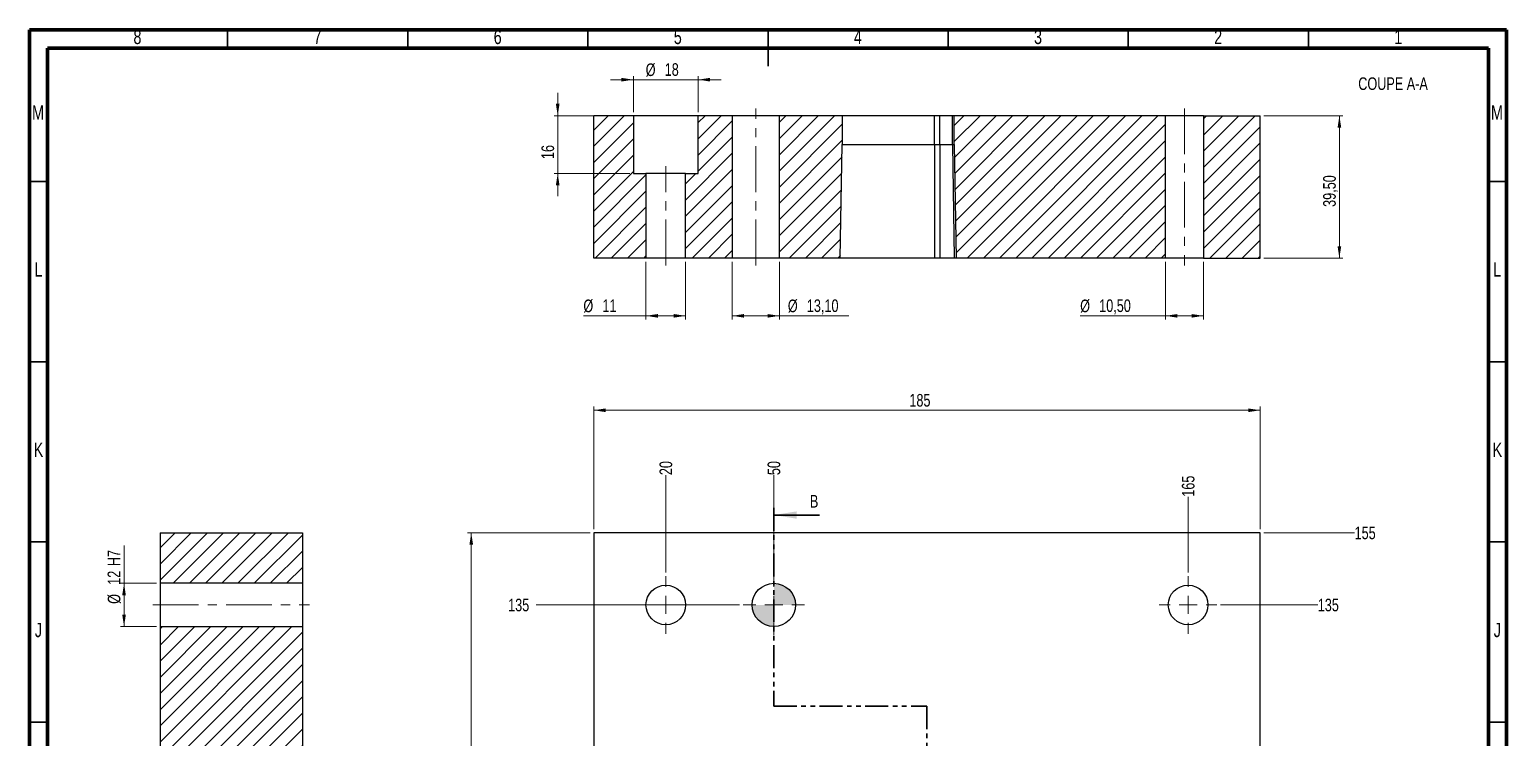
# Model space of a CAD drawing. Header units: millimetres. Extents: x 5 to 415, y 5 to 589.
# Drawn here: x 5 to 415, y 392.8 to 589.1 of the extents above; entities that cross this region are included whole.
import ezdxf

# ---------------------------------------------------------------- set-up
doc = ezdxf.new("R2010")
doc.units = ezdxf.units.MM
doc.linetypes.add('CENTERX2', pattern=[20.32, 12.7, -2.54, 2.54, -2.54])
doc.linetypes.add('PHANTOM', pattern=[12.7, 6.35, -1.27, 1.27, -1.27, 1.27, -1.27])
doc.styles.add('SLDTEXTSTYLE0', font='TXT', dxfattribs={"width": 0.75})
doc.dimstyles.new('SLDDIMSTYLE1', dxfattribs={"dimtxt": 3.5, "dimasz": 3.302, "dimexe": 0, "dimexo": 0.0625, "dimgap": 0.875, "dimtad": 0, "dimtih": 1, "dimtoh": 1, "dimrnd": 1e-09, "dimzin": 12, "dimdsep": 46, "dimtxsty": 'SLDTEXTSTYLE0', "dimblk1": 'NONE', "dimblk2": 'NONE', "dimsah": 1, "dimcen": 0.09, "dimadec": 0, "dimazin": 3, "dimtfac": 1, "dimtofl": 0, "dimtmove": 0, "dimatfit": 3, "dimldrblk": 'NONE', "dimfxl": 1, "dimfrac": 2, "dimtolj": 1, "dimtzin": 12, "dimarcsym": 0})
doc.dimstyles.new('SLDDIMSTYLE3', dxfattribs={"dimtxt": 3.5, "dimasz": 3.302, "dimexe": 0, "dimexo": 0.0625, "dimgap": 0.875, "dimtad": 1, "dimrnd": 1e-09, "dimzin": 12, "dimdsep": 46, "dimtxsty": 'SLDTEXTSTYLE0', "dimsah": 1, "dimcen": 0.09, "dimadec": 0, "dimazin": 3, "dimtfac": 1, "dimtofl": 0, "dimtmove": 0, "dimatfit": 3, "dimfxl": 1, "dimfrac": 2, "dimtolj": 1, "dimtzin": 12, "dimarcsym": 0})
doc.dimstyles.new('SLDDIMSTYLE4', dxfattribs={"dimtxt": 3.5, "dimasz": 3.302, "dimexe": 0, "dimexo": 0.0625, "dimgap": 0.875, "dimtad": 1, "dimrnd": 1e-09, "dimzin": 12, "dimdsep": 46, "dimtxsty": 'SLDTEXTSTYLE0', "dimsah": 1, "dimcen": 0.09, "dimadec": 0, "dimazin": 3, "dimtfac": 1, "dimtmove": 0, "dimatfit": 0, "dimfxl": 1, "dimfrac": 2, "dimtolj": 1, "dimtzin": 12, "dimarcsym": 0})

# ---------------------------------------------------------------- blocks, each defined once
blk = doc.blocks.new('_D_8')
at = {"color": 7, "linetype": 'Continuous', "lineweight": 18}
blk.add_line((202.12, 429.53), (145.62, 429.53), dxfattribs=at)
at = {"color": 7, "linetype": 'Continuous', "lineweight": 18, "insert": (137.86, 431.26), "char_height": 3.5, "attachment_point": 1, "style": 'SLDTEXTSTYLE0'}
blk.add_mtext('135', dxfattribs=at)
blk = doc.blocks.new('_None')
blk = doc.blocks.new('_D_9')
at = {"color": 7, "linetype": 'Continuous', "lineweight": 18}
blk.add_line((335.62, 429.53), (362.62, 429.53), dxfattribs=at)
at = {"color": 7, "linetype": 'Continuous', "lineweight": 18, "insert": (362.62, 431.26), "char_height": 3.5, "attachment_point": 1, "style": 'SLDTEXTSTYLE0'}
blk.add_mtext('135', dxfattribs=at)
blk = doc.blocks.new('_D_10')
at = {"color": 7, "linetype": 'Continuous', "lineweight": 18}
blk.add_line((347.62, 449.53), (372.84, 449.53), dxfattribs=at)
at = {"color": 7, "linetype": 'Continuous', "lineweight": 18, "insert": (372.84, 451.26), "char_height": 3.5, "attachment_point": 1, "style": 'SLDTEXTSTYLE0'}
blk.add_mtext('155', dxfattribs=at)
blk = doc.blocks.new('_D_15')
at = {"color": 7, "linetype": 'Continuous', "lineweight": 18}
blk.add_line((181.62, 438.53), (181.62, 465.53), dxfattribs=at)
at = {"color": 7, "linetype": 'Continuous', "lineweight": 18, "insert": (179.89, 465.53), "char_height": 3.5, "attachment_point": 1, "rotation": 90, "style": 'SLDTEXTSTYLE0'}
blk.add_mtext('20', dxfattribs=at)
blk = doc.blocks.new('_D_18')
at = {"color": 7, "linetype": 'Continuous', "lineweight": 18}
blk.add_line((211.62, 439.03), (211.62, 465.53), dxfattribs=at)
at = {"color": 7, "linetype": 'Continuous', "lineweight": 18, "insert": (209.89, 465.53), "char_height": 3.5, "attachment_point": 1, "rotation": 90, "style": 'SLDTEXTSTYLE0'}
blk.add_mtext('50', dxfattribs=at)
blk = doc.blocks.new('_D_24')
at = {"color": 7, "linetype": 'Continuous', "lineweight": 18}
blk.add_line((326.62, 438.53), (326.62, 459.53), dxfattribs=at)
at = {"color": 7, "linetype": 'Continuous', "lineweight": 18, "insert": (324.89, 459.53), "char_height": 3.5, "attachment_point": 1, "rotation": 90, "style": 'SLDTEXTSTYLE0'}
blk.add_mtext('165', dxfattribs=at)
blk = doc.blocks.new('_D_27')
at = {"color": 7, "linetype": 'Continuous', "lineweight": 18}
for p, q in [((161.62, 450.53), (161.62, 484.53)), ((346.62, 450.53), (346.62, 484.53)), ((346.62, 483.53), (161.62, 483.53))]:
    blk.add_line(p, q, dxfattribs=at)
for points in [[(161.62, 483.53), (164.92, 483.02), (164.92, 484.03)], [(346.62, 483.53), (343.32, 484.03), (343.32, 483.02)]]:
    blk.add_solid(points, dxfattribs=at)
at = {"color": 7, "linetype": 'Continuous', "lineweight": 18, "insert": (249.25, 488.04), "char_height": 3.5, "attachment_point": 1, "style": 'SLDTEXTSTYLE0'}
blk.add_mtext('185', dxfattribs=at)
blk = doc.blocks.new('_D_28')
at = {"color": 7, "linetype": 'Continuous', "lineweight": 18}
for p, q in [((160.62, 449.53), (126.62, 449.53)), ((127.62, 449.53), (127.62, 139.53)), ((160.62, 139.53), (126.62, 139.53))]:
    blk.add_line(p, q, dxfattribs=at)
for points in [[(127.62, 449.53), (127.11, 446.22), (128.13, 446.22)], [(127.62, 139.53), (128.13, 142.83), (127.11, 142.83)]]:
    blk.add_solid(points, dxfattribs=at)
at = {"color": 7, "linetype": 'Continuous', "lineweight": 18, "insert": (123.11, 290.65), "char_height": 3.5, "attachment_point": 1, "rotation": 90, "style": 'SLDTEXTSTYLE0'}
blk.add_mtext('310', dxfattribs=at)
blk = doc.blocks.new('SW_CENTERMARKSYMBOL_5')
at = {"color": 0, "linetype": 'Continuous', "lineweight": 0}
for p, q in [((0, 5), (0, 8)), ((-5, 0), (-8, 0)), ((0, 0), (-2.5, 0)), ((0, 0), (0, 2.5)), ((0, 0), (0, -2.5)), ((0, 0), (2.5, 0)), ((5, 0), (8, 0)), ((0, -5), (0, -8))]:
    blk.add_line(p, q, dxfattribs=at)
blk = doc.blocks.new('SW_CENTERMARKSYMBOL_6')
at = {"color": 0, "linetype": 'Continuous', "lineweight": 0}
for p, q in [((0, 5), (0, 8.5)), ((-5, 0), (-8.5, 0)), ((0, 0), (-2.5, 0)), ((0, 0), (0, 2.5)), ((0, 0), (0, -2.5)), ((0, 0), (2.5, 0)), ((5, 0), (8.5, 0)), ((0, -5), (0, -8.5))]:
    blk.add_line(p, q, dxfattribs=at)
blk = doc.blocks.new('SW_CENTERMARKSYMBOL_7')
at = {"color": 0, "linetype": 'Continuous', "lineweight": 0}
for p, q in [((0, 5), (0, 8)), ((-5, 0), (-8, 0)), ((0, 0), (-2.5, 0)), ((0, 0), (0, 2.5)), ((0, 0), (0, -2.5)), ((0, 0), (2.5, 0)), ((5, 0), (8, 0)), ((0, -5), (0, -8))]:
    blk.add_line(p, q, dxfattribs=at)
blk = doc.blocks.new('SW_DOWELSYMBOL_0')
at = {"linetype": 'Continuous', "lineweight": 0}
h = blk.add_hatch(color=0, dxfattribs=at)
edge = h.paths.add_edge_path(flags=0)
edge.add_arc((0, 0), 6, 0, 90)
edge.add_line((0, 6), (0, 0))
edge.add_line((0, 0), (6, 0))
h = blk.add_hatch(color=0, dxfattribs=at)
edge = h.paths.add_edge_path(flags=0)
edge.add_arc((0, 0), 6, 180, 270)
edge.add_line((0, -6), (0, 0))
edge.add_line((0, 0), (-6, 0))
at = {"color": 0, "linetype": 'Continuous', "lineweight": 0}
blk.add_circle((0, 0), 6, dxfattribs=at)
blk = doc.blocks.new('_D_29')
at = {"color": 7, "linetype": 'Continuous', "lineweight": 18}
for p, q in [((347.62, 565.22), (369.62, 565.22)), ((368.62, 525.72), (368.62, 565.22)), ((347.62, 525.72), (369.62, 525.72))]:
    blk.add_line(p, q, dxfattribs=at)
for points in [[(368.62, 565.22), (368.11, 561.91), (369.13, 561.91)], [(368.62, 525.72), (369.13, 529.02), (368.11, 529.02)]]:
    blk.add_solid(points, dxfattribs=at)
at = {"color": 7, "linetype": 'Continuous', "lineweight": 18, "insert": (364.11, 539.93), "char_height": 3.5, "attachment_point": 1, "rotation": 90, "style": 'SLDTEXTSTYLE0'}
blk.add_mtext('39,50', dxfattribs=at)
blk = doc.blocks.new('_D_30')
at = {"color": 7, "linetype": 'Continuous', "lineweight": 18}
for p, q in [((172.62, 575.22), (166.27, 575.22)), ((172.62, 566.22), (172.62, 576.22)), ((190.62, 575.22), (172.62, 575.22)), ((190.62, 566.22), (190.62, 576.22)), ((190.62, 575.22), (196.97, 575.22))]:
    blk.add_line(p, q, dxfattribs=at)
for points in [[(172.62, 575.22), (169.32, 575.72), (169.32, 574.71)], [(190.62, 575.22), (193.92, 574.71), (193.92, 575.72)]]:
    blk.add_solid(points, dxfattribs=at)
at = {"color": 7, "linetype": 'Continuous', "lineweight": 18, "char_height": 3.5, "attachment_point": 1, "style": 'SLDTEXTSTYLE0'}
for s, insert in [('%%c', (176.05, 579.73)), ('18', (181.33, 579.78))]:
    blk.add_mtext(s, dxfattribs=dict(at, insert=insert))
blk = doc.blocks.new('_D_31')
at = {"color": 7, "linetype": 'Continuous', "lineweight": 18}
for p, q in [((151.62, 565.22), (151.62, 571.57)), ((171.62, 565.22), (150.62, 565.22)), ((151.62, 565.22), (151.62, 549.22)), ((171.62, 549.22), (150.62, 549.22)), ((151.62, 549.22), (151.62, 542.87))]:
    blk.add_line(p, q, dxfattribs=at)
for points in [[(151.62, 565.22), (152.13, 568.52), (151.11, 568.52)], [(151.62, 549.22), (151.11, 545.91), (152.13, 545.91)]]:
    blk.add_solid(points, dxfattribs=at)
at = {"color": 7, "linetype": 'Continuous', "lineweight": 18, "insert": (147.11, 553.19), "char_height": 3.5, "attachment_point": 1, "rotation": 90, "style": 'SLDTEXTSTYLE0'}
blk.add_mtext('16', dxfattribs=at)
blk = doc.blocks.new('_D_32')
at = {"color": 7, "linetype": 'Continuous', "lineweight": 18}
for p, q in [((176.12, 524.72), (176.12, 508.72)), ((187.12, 524.72), (187.12, 508.72)), ((176.12, 509.72), (158.75, 509.72)), ((176.12, 509.72), (187.12, 509.72))]:
    blk.add_line(p, q, dxfattribs=at)
for points in [[(176.12, 509.72), (179.42, 509.21), (179.42, 510.22)], [(187.12, 509.72), (183.82, 510.22), (183.82, 509.21)]]:
    blk.add_solid(points, dxfattribs=at)
at = {"color": 7, "linetype": 'Continuous', "lineweight": 18, "char_height": 3.5, "attachment_point": 1, "style": 'SLDTEXTSTYLE0'}
for s, insert in [('%%c', (158.75, 514.23)), ('11', (164.03, 514.28))]:
    blk.add_mtext(s, dxfattribs=dict(at, insert=insert))
blk = doc.blocks.new('_D_33')
at = {"color": 7, "linetype": 'Continuous', "lineweight": 18}
for p, q in [((200.07, 524.72), (200.07, 508.72)), ((213.17, 524.72), (213.17, 508.72)), ((200.07, 509.72), (213.17, 509.72)), ((213.17, 509.72), (232.43, 509.72))]:
    blk.add_line(p, q, dxfattribs=at)
for points in [[(200.07, 509.72), (203.37, 509.21), (203.37, 510.22)], [(213.17, 509.72), (209.87, 510.22), (209.87, 509.21)]]:
    blk.add_solid(points, dxfattribs=at)
at = {"color": 7, "linetype": 'Continuous', "lineweight": 18, "char_height": 3.5, "attachment_point": 1, "style": 'SLDTEXTSTYLE0'}
for s, insert in [('%%c', (215.51, 514.23)), ('13,10', (220.79, 514.28))]:
    blk.add_mtext(s, dxfattribs=dict(at, insert=insert))
blk = doc.blocks.new('_D_34')
at = {"color": 7, "linetype": 'Continuous', "lineweight": 18}
for p, q in [((320.37, 524.72), (320.37, 508.72)), ((330.87, 524.72), (330.87, 508.72)), ((320.37, 509.72), (296.66, 509.72)), ((320.37, 509.72), (330.87, 509.72))]:
    blk.add_line(p, q, dxfattribs=at)
for points in [[(320.37, 509.72), (323.67, 509.21), (323.67, 510.22)], [(330.87, 509.72), (327.57, 510.22), (327.57, 509.21)]]:
    blk.add_solid(points, dxfattribs=at)
at = {"color": 7, "linetype": 'Continuous', "lineweight": 18, "char_height": 3.5, "attachment_point": 1, "style": 'SLDTEXTSTYLE0'}
for s, insert in [('%%c', (296.66, 514.23)), ('10,50', (301.94, 514.28))]:
    blk.add_mtext(s, dxfattribs=dict(at, insert=insert))
blk = doc.blocks.new('_D_35')
at = {"color": 7, "linetype": 'Continuous', "lineweight": 18}
for p, q in [((31.24, 435.53), (31.24, 446.06)), ((40.24, 435.53), (30.24, 435.53)), ((31.24, 435.53), (31.24, 423.53)), ((40.24, 423.53), (30.24, 423.53))]:
    blk.add_line(p, q, dxfattribs=at)
for points in [[(31.24, 435.53), (30.73, 432.22), (31.74, 432.22)], [(31.24, 423.53), (31.74, 426.83), (30.73, 426.83)]]:
    blk.add_solid(points, dxfattribs=at)
at = {"color": 7, "linetype": 'Continuous', "lineweight": 18, "char_height": 3.5, "attachment_point": 1, "rotation": 90, "style": 'SLDTEXTSTYLE0'}
for s, insert in [('H7', (26.67, 440.28)), ('12', (26.67, 435.11)), ('%%c', (26.72, 429.83))]:
    blk.add_mtext(s, dxfattribs=dict(at, insert=insert))

msp = doc.modelspace()

# ---------------------------------------------------------------- hatches: boundary and pattern name
at = {"linetype": 'Continuous', "lineweight": 18}
h = msp.add_hatch(dxfattribs=at)
h.set_pattern_fill('ANSI31', style=0)
h.paths.add_polyline_path([(161.62, 565.216), (161.62, 525.716), (176.12, 525.716), (176.12, 549.216), (172.62, 549.216), (172.62, 565.216)], flags=0)
h = msp.add_hatch(dxfattribs=at)
h.set_pattern_fill('ANSI31', style=0)
h.paths.add_polyline_path([(187.12, 549.216), (187.12, 525.716), (200.07, 525.716), (200.07, 565.216), (190.62, 565.216), (190.62, 549.216)], flags=0)
h = msp.add_hatch(dxfattribs=at)
h.set_pattern_fill('ANSI31', style=0)
h.paths.add_polyline_path([(230.62, 557.216), (230.62, 565.216), (213.17, 565.216), (213.17, 525.716), (230.07, 525.716)], flags=0)
h = msp.add_hatch(dxfattribs=at)
h.set_pattern_fill('ANSI31', style=0)
h.paths.add_polyline_path([(262.255, 525.716), (320.37, 525.716), (320.37, 565.216), (261.706, 565.216), (261.706, 557.216)], flags=0)
h = msp.add_hatch(dxfattribs=at)
h.set_pattern_fill('ANSI31', style=0)
h.paths.add_polyline_path([(330.87, 525.716), (346.62, 525.716), (346.62, 565.216), (330.87, 565.216)], flags=0)
h = msp.add_hatch(dxfattribs=at)
h.set_pattern_fill('ANSI31', style=0)
h.paths.add_polyline_path([(80.735, 449.527), (41.235, 449.527), (41.235, 435.527), (80.735, 435.527)], flags=0)
h = msp.add_hatch(dxfattribs=at)
h.set_pattern_fill('ANSI31', style=0)
h.paths.add_polyline_path([(80.735, 423.527), (41.235, 423.527), (41.235, 378.693), (49.235, 378.693), (80.735, 379.243)], flags=0)

# ---------------------------------------------------------------- linework, layer by layer
at = {"color": 7, "linetype": 'Continuous', "lineweight": 70}
for p, q in [((5, 5), (5, 589)), ((5, 589), (415, 589)), ((415, 589), (415, 5)), ((10, 10), (10, 584)), ((10, 584), (410, 584)), ((410, 584), (410, 10))]:
    msp.add_line(p, q, dxfattribs=at)
at = {"color": 7, "linetype": 'Continuous', "lineweight": 35}
for p, q in [((60, 584), (60, 589)), ((110, 584), (110, 589)), ((160, 584), (160, 589)), ((210, 589.001), (210, 578.999)), ((210, 584), (210, 589)), ((260, 584), (260, 589)), ((310, 584), (310, 589)), ((360, 584), (360, 589)), ((10, 547), (5, 547)), ((410, 547), (415, 547)), ((10, 497), (5, 497)), ((410, 497), (415, 497)), ((224.32, 454.466), (211.62, 454.466)), ((10, 447), (5, 447)), ((410, 447), (415, 447)), ((10, 397), (5, 397)), ((410, 397), (415, 397))]:
    msp.add_line(p, q, dxfattribs=at)
at = {"color": 7, "linetype": 'CENTERX2', "lineweight": 18}
for p, q in [((206.62, 523.716), (206.62, 567.216)), ((325.62, 567.216), (325.62, 523.716)), ((181.62, 523.716), (181.62, 551.216)), ((39.235, 429.527), (82.735, 429.527))]:
    msp.add_line(p, q, dxfattribs=at)
at = {"color": 7, "linetype": 'Continuous', "lineweight": 25}
for p, q in [((172.62, 565.216), (161.62, 565.216)), ((161.62, 525.716), (161.62, 565.216)), ((172.62, 565.216), (172.62, 549.216)), ((190.62, 565.216), (172.62, 565.216)), ((190.62, 549.216), (190.62, 565.216)), ((200.07, 565.216), (190.62, 565.216)), ((200.07, 565.216), (200.07, 525.716)), ((213.17, 565.216), (200.07, 565.216)), ((213.17, 525.716), (213.17, 565.216)), ((230.62, 565.216), (213.17, 565.216)), ((230.62, 565.216), (230.62, 557.216)), ((256.218, 565.216), (230.62, 565.216)), ((256.218, 557.216), (256.218, 565.216)), ((257.73, 565.216), (256.218, 565.216)), ((257.73, 557.216), (257.73, 565.216)), ((261.213, 565.216), (257.73, 565.216)), ((261.213, 557.216), (261.213, 565.216)), ((261.706, 565.216), (261.213, 565.216)), ((261.706, 557.216), (261.706, 565.216)), ((320.37, 565.216), (261.706, 565.216)), ((320.37, 525.716), (320.37, 565.216)), ((330.87, 565.216), (320.37, 565.216)), ((330.87, 565.216), (330.87, 525.716)), ((330.87, 565.216), (346.62, 565.216)), ((346.62, 525.716), (346.62, 565.216)), ((230.07, 525.716), (230.62, 557.216)), ((256.218, 557.216), (256.211, 525.716)), ((256.218, 557.216), (257.73, 557.216)), ((257.73, 557.216), (257.727, 525.716)), ((257.73, 557.216), (261.213, 557.216)), ((261.213, 557.216), (261.689, 525.716)), ((261.706, 557.216), (262.255, 525.716)), ((172.62, 549.216), (176.12, 549.216)), ((176.12, 549.216), (176.12, 525.716)), ((187.12, 549.216), (176.12, 549.216)), ((187.12, 549.216), (190.62, 549.216)), ((187.12, 525.716), (187.12, 549.216)), ((176.12, 525.716), (161.62, 525.716)), ((187.12, 525.716), (176.12, 525.716)), ((200.07, 525.716), (187.12, 525.716)), ((213.17, 525.716), (200.07, 525.716)), ((230.07, 525.716), (213.17, 525.716)), ((256.211, 525.716), (230.07, 525.716)), ((257.727, 525.716), (256.211, 525.716)), ((261.689, 525.716), (257.727, 525.716)), ((262.255, 525.716), (261.689, 525.716)), ((320.37, 525.716), (262.255, 525.716)), ((330.87, 525.716), (320.37, 525.716)), ((330.87, 525.716), (346.62, 525.716)), ((41.235, 449.527), (41.235, 435.527)), ((41.235, 449.527), (80.735, 449.527)), ((80.735, 449.527), (80.735, 435.527)), ((346.62, 449.527), (161.62, 449.527)), ((161.62, 449.527), (161.62, 139.527)), ((346.62, 139.527), (346.62, 449.527)), ((80.735, 435.527), (41.235, 435.527)), ((41.235, 435.527), (41.235, 423.527)), ((80.735, 435.527), (80.735, 423.527)), ((41.235, 423.527), (41.235, 378.693)), ((41.235, 423.527), (80.735, 423.527)), ((80.735, 423.527), (80.735, 379.243))]:
    msp.add_line(p, q, dxfattribs=at)
at = {"color": 8, "linetype": 'Continuous', "lineweight": 25}
for p, q in [((230.62, 557.216), (256.218, 557.216)), ((261.213, 557.216), (261.706, 557.216))]:
    msp.add_line(p, q, dxfattribs=at)
at = {"color": 7, "linetype": 'PHANTOM', "lineweight": 35}
for p, q in [((211.62, 456.466), (211.62, 401.467)), ((211.62, 401.467), (254.12, 401.467)), ((254.12, 401.467), (254.12, 181.744))]:
    msp.add_line(p, q, dxfattribs=at)
at = {"color": 7, "linetype": 'Continuous', "lineweight": 25}
for centre, radius in [((181.62, 429.527), 5.5), ((211.62, 429.527), 6), ((326.62, 429.527), 5.5)]:
    msp.add_circle(centre, radius, dxfattribs=at)
at = {"color": 7, "linetype": 'Continuous', "lineweight": 35}
msp.add_solid([(211.62, 454.466), (217.97, 453.45), (217.97, 455.482)], dxfattribs=at)

# ---------------------------------------------------------------- block references
at = {"color": 7, "linetype": 'Continuous', "lineweight": 0}
for name, p in [('SW_CENTERMARKSYMBOL_7', (181.62, 429.527)), ('SW_CENTERMARKSYMBOL_6', (211.62, 429.527)), ('SW_DOWELSYMBOL_0', (211.62, 429.527)), ('SW_CENTERMARKSYMBOL_5', (326.62, 429.527))]:
    msp.add_blockref(name, p, dxfattribs=at)

# ---------------------------------------------------------------- texts
at = {"color": 7, "linetype": 'Continuous', "lineweight": 0, "attachment_point": 2, "style": 'SLDTEXTSTYLE0'}
for s, insert, char_height in [('8', (34.96, 589.06), 3.969), ('7', (84.96, 589.06), 3.969), ('6', (134.96, 589.06), 3.969), ('5', (184.96, 589.06), 3.969), ('4', (234.96, 589.06), 3.969), ('3', (284.96, 589.06), 3.969), ('2', (334.96, 589.06), 3.969), ('1', (384.96, 589.06), 3.969), ('COUPE A-A', (383.519, 575.864), 3.5), ('M', (7.362, 568.06), 3.969), ('M', (412.362, 568.06), 3.969), ('L', (7.455, 524.56), 3.969), ('L', (412.455, 524.56), 3.969), ('K', (7.489, 474.56), 3.969), ('K', (412.489, 474.56), 3.969), ('J', (7.465, 424.56), 3.969), ('J', (412.465, 424.56), 3.969)]:
    msp.add_mtext(s, dxfattribs=dict(at, insert=insert, char_height=char_height))
at = {"color": 7, "linetype": 'Continuous', "insert": (221.641, 460.024), "char_height": 3.5, "attachment_point": 1, "style": 'SLDTEXTSTYLE0'}
msp.add_mtext('B', dxfattribs=at)

# ---------------------------------------------------------------- dimensions: what is measured, and where the dimension line sits
at = {"color": 7, "linetype": 'Continuous', "lineweight": 18}
for base, p1, p2, dimstyle, picture, middle in [((172.62, 575.216), (190.62, 565.216), (172.62, 565.216), 'SLDDIMSTYLE4', '_D_30', (181.28, 575.216)), ((187.12, 509.716), (176.12, 525.716), (187.12, 525.716), 'SLDDIMSTYLE3', '_D_32', (163.974, 509.716)), ((213.17, 509.716), (200.07, 525.716), (213.17, 525.716), 'SLDDIMSTYLE3', '_D_33', (223.969, 509.716)), ((330.87, 509.716), (320.37, 525.716), (330.87, 525.716), 'SLDDIMSTYLE3', '_D_34', (305.117, 509.716))]:
    dim = msp.add_linear_dim(base=base, p1=p1, p2=p2, text='%%c<>', dimstyle=dimstyle, dxfattribs=at)
    dim.commit()
    dim.dimension.update_dxf_attribs({"geometry": picture, "text_midpoint": middle, "dimtype": 160})
for base, p1, p2, dimstyle, picture, middle in [((151.62, 549.216), (172.62, 565.216), (172.62, 549.216), 'SLDDIMSTYLE4', '_D_31', (151.62, 555.773)), ((368.62, 565.216), (346.62, 525.716), (346.62, 565.216), 'SLDDIMSTYLE3', '_D_29', (368.62, 545.753)), ((127.62, 139.527), (161.62, 449.527), (161.62, 139.527), 'SLDDIMSTYLE3', '_D_28', (127.62, 294.527))]:
    dim = msp.add_linear_dim(base=base, p1=p1, p2=p2, angle=90, dimstyle=dimstyle, dxfattribs=at)
    dim.commit()
    dim.dimension.update_dxf_attribs({"geometry": picture, "text_midpoint": middle, "dimtype": 160})
dim = msp.add_linear_dim(base=(161.62, 483.527), p1=(346.62, 449.527), p2=(161.62, 449.527), dimstyle='SLDDIMSTYLE3', dxfattribs=at)
dim.commit()
dim.dimension.update_dxf_attribs({"geometry": '_D_27', "text_midpoint": (253.129, 483.527), "dimtype": 160})
for feature_location, offset, dtype, origin, picture, middle in [((181.62, 437.527), (0, 28), 1, (161.62, 139.527), '_D_15', (181.62, 468.113)), ((211.62, 438.027), (0, 27.5), 1, (161.62, 139.527), '_D_18', (211.62, 468.113)), ((326.62, 437.527), (0, 22), 1, (161.62, 139.527), '_D_24', (326.62, 463.406)), ((346.62, 449.527), (26.223, 0), 0, (326.62, 294.527), '_D_10', (376.722, 449.527)), ((203.12, 429.527), (-57.5, 0), 0, (326.62, 294.527), '_D_8', (141.741, 429.527)), ((334.62, 429.527), (28, 0), 0, (326.62, 294.527), '_D_9', (366.499, 429.527))]:
    dim = msp.add_ordinate_dim(feature_location=feature_location, offset=offset, dtype=dtype, origin=origin, dimstyle='SLDDIMSTYLE1', dxfattribs=at)
    dim.commit()
    dim.dimension.update_dxf_attribs({"geometry": picture, "text_midpoint": middle})
dim = msp.add_linear_dim(base=(31.235, 423.527), p1=(41.235, 435.527), p2=(41.235, 423.527), angle=90, text='%%c<>H7', dimstyle='SLDDIMSTYLE3', dxfattribs=at)
dim.commit()
dim.dimension.update_dxf_attribs({"geometry": '_D_35', "text_midpoint": (31.235, 437.945), "dimtype": 160})

doc.saveas('drawing.dxf')
